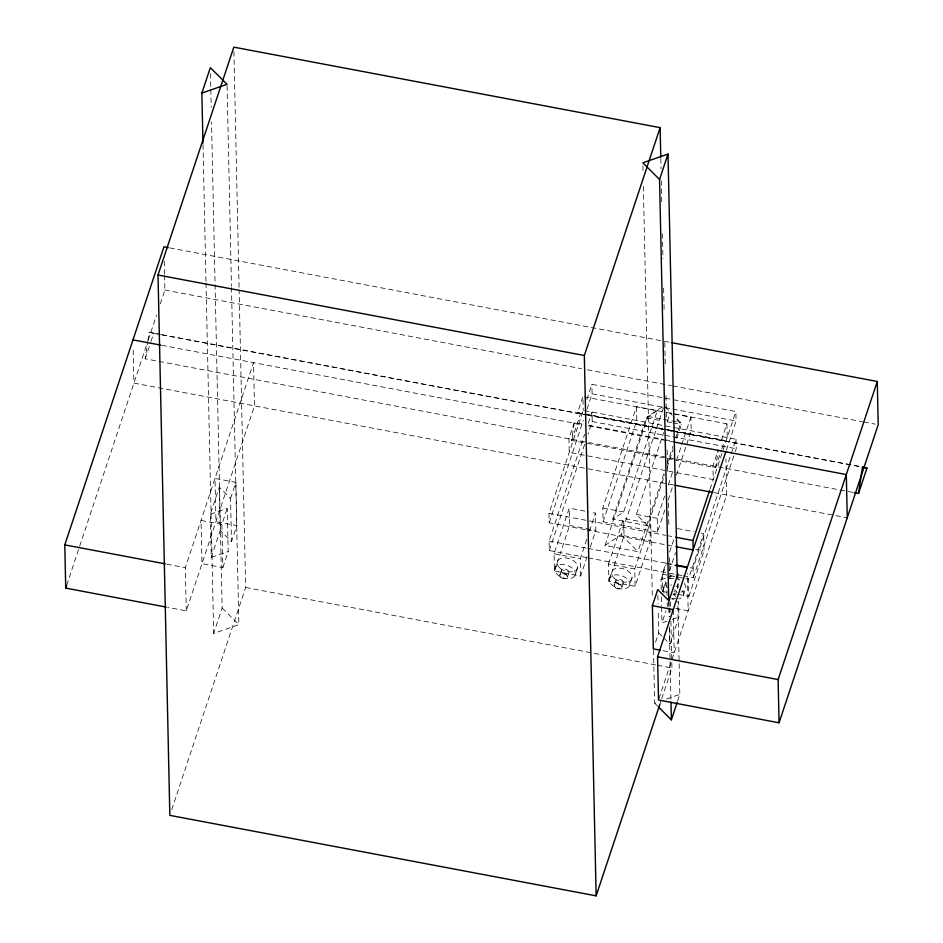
<?xml version="1.0" encoding="UTF-8"?>
<svg xmlns="http://www.w3.org/2000/svg" width="943" height="943" viewBox="0 0 943 943"><rect width="100%" height="100%" fill="white"/><g stroke="black" fill="none" stroke-linecap="round" stroke-linejoin="round"><path stroke-width="0.71" stroke-dasharray="4.71 3.54" d="M852.743 492.364L145.198 358.788L147.686 342.026M147.886 340.635L149.124 332.266L160.699 334.447M672.442 459.453L571.635 440.416L574.287 422.582L582.927 424.209M673.88 459.724L715.643 467.61L718.283 449.764L712.943 465.83L713.238 479.586L674.363 472.243M66.647 585.32L147.78 341.437M148.251 340.046L156.562 315.033M160.263 303.929L164.884 290.031L164.565 275.627M145.198 358.788L150.538 342.71M150.986 341.378L153.662 333.339L586.298 415.026M186.278 610.875L185.335 567.651L253.526 362.642L254.48 405.867L186.278 610.875L167.618 607.351M210.313 514.23L227.251 508.324L228.194 551.561L211.256 557.454L210.313 514.23L219.295 487.225L230.54 498.434L231.483 541.671L220.238 530.449L219.295 487.225M221.9 524.391L201.036 520.453L201.979 563.678L222.854 567.615L221.9 524.391L227.251 508.324M230.54 498.434L235.88 482.38L215.004 478.443L215.959 521.668L236.823 525.605L231.483 541.671M211.256 557.454L220.238 530.449M222.854 567.615L228.194 551.561M231.483 287.497L238.862 624.667L213.684 633.437L222.147 607.999L211.527 122.118M171.697 809.778L245.64 587.501L239.133 290.09M574.287 422.582L568.935 438.636L569.242 452.392L672.925 471.971M671.345 430.55L577.576 412.692L582.915 396.626L583.222 410.382M571.635 440.416L580.629 413.423M585.19 529.601L549.191 522.799L548.979 513.31L583.576 409.309M586.805 399.596L591.874 384.343L735.882 411.525L736.082 421.026L726.393 450.141M549.191 522.799L583.328 420.189M587.017 409.085L592.086 393.832L591.874 384.343M586.746 557.596L549.309 550.535L549.109 541.034L584.625 434.263M588.314 423.171L592.004 412.067L592.216 421.568L588.067 434.051M549.309 550.535L584.837 443.752M587.112 556.653L580.676 575.996L554.449 571.034L554.06 553.741L569.23 508.159L588.562 511.801M554.967 568.57L557.419 561.226M554.449 571.034L569.607 525.451L569.23 508.159M559.883 574.935L561.38 570.444M567.391 577.269L568.877 572.778M580.676 575.996L580.299 558.704L587.194 537.981M589.493 531.074L595.469 513.11L589.941 512.061M575.089 575.265A10.609 6.53 18.4 0 0 562.358 564.562A10.609 6.53 18.4 0 0 557.938 575.006A10.609 6.53 18.4 0 0 575.089 575.265L577.529 567.91M664.909 509.88L657.519 532.076L603.107 521.797L602.813 508.041L636.501 406.775L657.295 410.7L623.606 511.978L612.726 519.169L647.7 525.77L664.78 474.435M590.33 546.975L595.846 530.402L595.469 513.11M603.107 521.797L636.796 420.531L636.501 406.775M612.726 519.169L646.415 417.89L657.295 410.7M663.754 473.975L637.928 551.631L604.982 545.419L647.876 416.452L664.049 405.761L671.946 413.718M608.506 564.02L623.665 518.438L649.904 523.389L650.281 540.681L635.11 586.263L608.883 581.312L608.506 564.02L634.733 568.983L635.11 586.263M604.982 545.419L621.154 534.728L663.589 407.152M609.402 578.849L611.854 571.493M608.883 581.312L624.042 535.718L623.665 518.438M647.7 525.77L636.419 514.395L663.648 432.542M667.338 421.438L670.108 413.117L672.159 415.191M614.317 585.214L615.814 580.723M621.826 587.536L623.311 583.057M666.984 464.274L672.984 446.251M675.754 437.929L680.822 422.676L675.895 417.702M667.09 467.504L673.09 449.469M676.779 438.365L681.388 424.491L673.184 416.217M634.733 568.983L649.904 523.389M629.523 585.532A10.609 6.53 18.4 0 0 616.793 574.841A10.609 6.53 18.4 0 0 612.372 585.285A10.609 6.53 18.4 0 0 629.523 585.532L631.963 578.189M657.519 532.076L657.224 518.32L664.603 496.124M668.292 485.02L672.913 471.146M676.602 460.054L681.223 446.18M681.683 444.79L690.913 417.042L672.878 413.647M668.139 500.167L673.208 484.902M676.437 475.201L686.139 446.063M686.598 444.672L691.207 430.798L690.913 417.042M666.772 592.239L662.623 591.461L662.245 574.169L665.923 563.124M669.601 552.068L674.198 538.253M661.243 589.799L661.019 579.709L665.923 564.987M663.153 588.998L665.593 581.642M662.623 591.461L665.841 581.796M669.518 570.739L675.494 552.775M672.607 430.633L721.572 439.874L726.912 423.82L663.554 411.855M655.562 642.195L658.685 632.824L658.179 609.779M667.184 621.119L661.974 622.934L665.982 610.899M715.643 467.61L721.478 450.059M721.925 448.703L724.625 440.605L721.572 439.874M710.044 489.181L735.882 411.525M677.817 594.326L688.861 596.412L688.484 579.12L703.643 533.538L700.885 533.007M683.262 595.681L685.714 588.338M683.227 575.808L693.305 577.717L693.105 568.228L736 439.261L584.66 410.653M663.789 637.928L669.919 644.045L678.901 617.04L678.559 601.186M693.305 577.717L734.821 452.911M735.292 451.52L736.212 448.75L736 439.261M688.861 596.412L704.032 550.818L703.643 533.538M658.968 698.633L726.699 495.016L725.921 458.993M659.852 704.338L661.243 700.142M661.715 698.739L671.946 667.986L670.909 620.871M677.604 701.097L679.832 694.402L677.793 601.646M661.019 579.709L666.23 577.894M667.538 577.446L675.353 574.723M672.394 619.315L678.901 617.04M653.499 650.163L654.654 703.172L658.627 701.781M666.583 699.011L679.832 694.402M169.728 247.891L670.367 342.415M164.884 290.031L581.595 368.701M587.383 369.797L671.31 385.64M672.76 385.911L862.303 421.698M863.753 421.969L875.328 424.161M592.086 393.832L671.286 408.791M672.724 409.062L736.082 421.026M584.354 396.897L662.116 411.584M647.876 416.452L662.198 419.152M663.636 419.423L680.822 422.676M646.415 417.89L661.809 420.802M667.408 421.851L671.605 422.653M672.996 422.912L681.388 424.491M577.576 412.692L583.328 413.777M584.778 414.048L671.168 430.362M672.783 430.821L724.625 440.605M162.149 334.718L586.098 414.755M587.548 415.026L674.363 431.423M675.813 431.694L861.018 466.655M587.737 415.297L665.876 430.043M667.326 430.314L674.551 431.682M676.001 431.953L861.207 466.926M592.216 421.568L671.416 436.515M672.854 436.786L736.212 448.75M588.68 425.293L663.566 439.438M665.004 439.709L673.644 441.336M161.677 345.303L582.974 424.833M588.762 425.93L672.677 441.772M673.632 484.997L133.918 383.106L133.128 347.083M714.146 492.647L847.262 517.778M602.813 508.041L623.606 511.978M636.419 514.395L657.224 518.32M677.416 528.575L693.977 531.711M548.979 513.31L665.617 535.329M667.055 535.6L674.257 536.956M569.607 525.451L595.846 530.402M624.042 535.718L650.281 540.681M695.745 549.262L704.032 550.818M586.629 529.872L665.829 544.818M667.267 545.089L674.469 546.457M549.109 541.034L586.546 548.107M587.984 548.378L665.746 563.054M667.184 563.325L675.825 564.963M690.217 567.674L693.105 568.228M666.371 563.655L676.107 565.494M588.196 557.867L681.789 575.536M554.06 553.741L580.299 558.704M662.245 574.169L677.439 577.033M678.819 577.305L684.335 578.342M685.726 578.601L688.484 579.12M673.667 593.548L676.437 594.066M675.659 608.459L688.178 610.816L687.364 573.356M663.082 650.729L674.21 652.827L673.29 611.04M166.675 564.126L185.335 567.651M245.64 587.501L656.045 664.992M657.495 665.263L671.946 667.986M149.124 332.266L153.662 333.339M658.685 632.824L662.764 636.902M654.654 703.172L657.601 706.107M222.147 607.999L238.862 624.667M621.154 534.728L637.928 551.631M726.912 423.82L727.218 437.576M677.993 575.254L678.241 586.782M677.416 583.976L677.545 589.87M660.807 158.554L661.031 168.856M661.291 180.643L661.797 204.195M662.446 233.64L662.988 258.677M663.636 288.122L664.155 311.673M664.827 342.592L665.31 364.682M665.982 395.6L666.501 419.163M667.173 450.082L667.656 472.16M668.339 503.079L668.846 526.642M669.53 557.561L670.013 579.65M670.497 601.728L670.721 612.042M668.976 600.821L669.106 606.585M669.129 608.023L669.318 616.663M669.542 626.753L669.919 644.045M668.787 602.047L668.882 606.467M668.917 607.94L669.106 616.781M669.365 628.557L670.945 700.696M666.772 582.385L667.055 595.351M667.22 602.553L667.314 606.879M661.397 597.002L661.597 605.654M661.621 607.092L661.974 622.934M657.86 595.363L658.049 604.015M642.902 165.756L643.067 173.123M643.35 186.372L652.367 598.628M233.923 51.57L239.109 288.617M235.88 482.38L236.823 525.605M227.074 85.789L231.459 286.024M210.466 73.53L210.784 88.253M210.819 89.726L211.208 107.396M203.004 144.609L205.998 281.544M206.022 283.018L213.684 633.437M164.259 261.211L164.542 274.177M684.241 583.411A10.609 6.53 18.4 0 1 681.046 592.086M677.109 592.275A10.609 6.53 18.4 0 1 673.986 591.65M667.455 587.843A10.609 6.53 18.4 0 1 665.888 581.088M669.212 578.731A10.609 6.53 18.4 0 1 673.997 578.318M678.1 579.261A10.609 6.53 18.4 0 1 679.927 580.051M682.508 590.848A10.609 6.53 18.4 0 1 678.807 598.829M673.821 598.876A10.609 6.53 18.4 0 1 671.746 598.392M664.108 593.218A10.609 6.53 18.4 0 1 663.683 592.499M663.365 591.768A10.609 6.53 18.4 0 1 666.972 585.473M670.709 584.99A10.609 6.53 18.4 0 1 671.746 585.061M675.86 586.004A10.609 6.53 18.4 0 1 678.5 587.241M675.436 594.526A3.925 2.416 18.4 0 1 673.019 594.467M674.304 589.823A3.925 2.416 18.4 0 1 676.661 591.52M675.377 598.121A3.925 2.416 18.4 0 1 674.551 598.805M674.257 598.923A3.925 2.416 18.4 0 1 671.876 599.029M673.172 594.455A3.925 2.416 18.4 0 1 675.459 596.53M560.189 568.264A10.609 6.53 18.4 0 0 577.328 568.523A10.609 6.53 18.4 0 0 564.598 557.82A10.609 6.53 18.4 0 0 560.189 568.264M562.429 572.837A3.925 2.416 18.4 0 0 568.806 572.99A3.925 2.416 18.4 0 0 564.15 569.006A3.925 2.416 18.4 0 0 562.429 572.837M560.932 577.328A3.925 2.416 18.4 0 0 567.309 577.481A3.925 2.416 18.4 0 0 562.665 573.497A3.925 2.416 18.4 0 0 560.932 577.328M614.624 578.542A10.609 6.53 18.4 0 0 631.763 578.79A10.609 6.53 18.4 0 0 619.032 568.099A10.609 6.53 18.4 0 0 614.624 578.542M616.863 583.116A3.925 2.416 18.4 0 0 623.24 583.269A3.925 2.416 18.4 0 0 618.584 579.285A3.925 2.416 18.4 0 0 616.863 583.116M615.366 587.607A3.925 2.416 18.4 0 0 621.743 587.76A3.925 2.416 18.4 0 0 617.099 583.764A3.925 2.416 18.4 0 0 615.366 587.607"/><path stroke-width="1.41" d="M858.531 493.46L862.468 466.938L866.994 468.011L858.531 493.46L854.193 492.635M201.873 93.074L210.336 67.637L227.039 84.316L201.873 93.074L202.969 143.136M166.192 607.08L65.727 588.114L64.784 544.889L163.941 246.807L168.278 247.62M659.852 704.338L596.141 895.85L169.834 815.365L158.023 275.014L233.829 47.15L660.124 127.635L660.772 157.08M65.727 588.114L66.647 585.32M596.141 895.85L584.33 355.499L660.124 127.635M659.546 179.488L668.009 154.051L642.843 162.809L659.546 179.488L668.752 600.585M660.289 650.198L653.334 648.89L652.391 605.665L657.731 589.599L668.976 600.821L677.958 573.816M675.907 546.728L693.188 549.981L692.975 540.492L709.584 490.572M671.817 342.686L877.273 381.479L878.216 424.704L779.059 722.786L658.509 700.024L657.566 656.8L725.756 451.791M658.591 707.097L671.369 719.839L677.157 702.441M779.059 722.786L778.116 679.561L877.273 381.479M158.023 275.014L584.33 355.499M862.656 467.198L866.994 468.011M132.975 339.881L160.463 345.067M674.127 442.043L846.319 474.553L847.262 517.778M675.07 485.268L712.696 492.376M675.695 537.227L692.975 540.492M677.263 565.234L687.341 567.132M676.107 565.494L687.235 567.592M652.391 605.665L673.267 609.602M64.784 544.889L165.237 563.855M657.566 656.8L778.116 679.561M668.009 154.051L677.286 578.083M670.98 702.17L671.369 719.839"/></g></svg>
